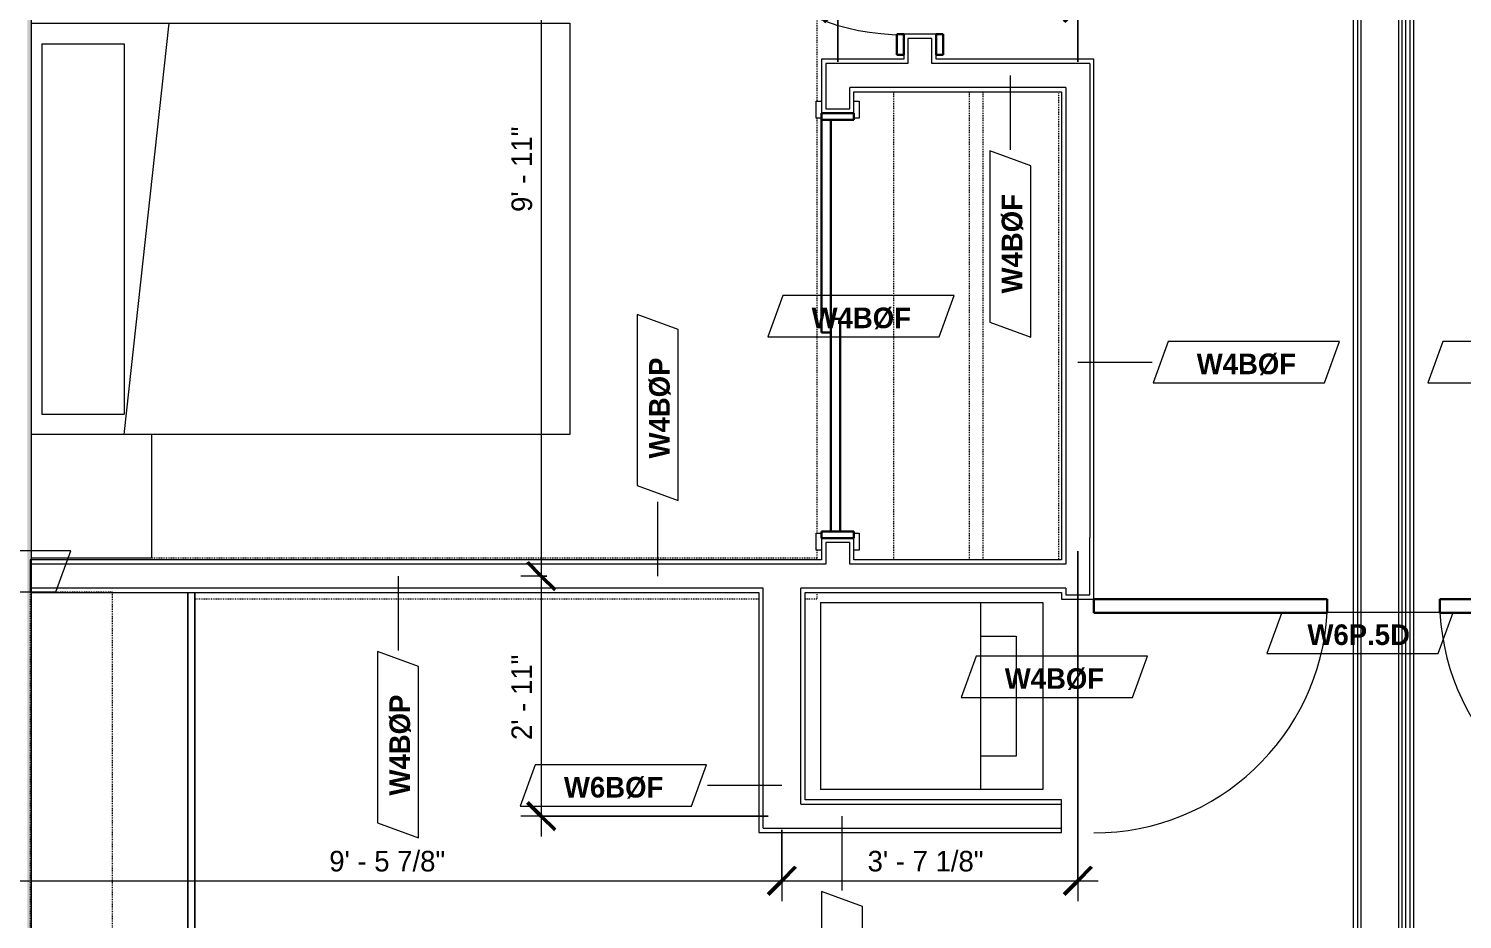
# Model space of a CAD drawing. Header units: inches. Extents: x -4010 to -1814, y 9846 to 12241.
# Drawn here: x -3334.7 to -3125.6, y 10132 to 10261.9 of the extents above; entities that cross this region are included whole.
import ezdxf

# ---------------------------------------------------------------- set-up
doc = ezdxf.new("R2010")
doc.units = ezdxf.units.IN
doc.header["$MEASUREMENT"] = 0
doc.linetypes.add('Dash', pattern=[0.25, 0.125, -0.125])
for name, color, linetype, lineweight in [('0-1', 7, 'Continuous', 5), ('A-ANNO-DIMS', 211, 'Continuous', 9), ('A-ANNO-DIMS-32', 211, 'Continuous', 9), ('A-DOOR-3', 31, 'Continuous', 9), ('A-DOOR-4', 31, 'Continuous', 30), ('A-DOOR-FRAM-3', 31, 'Continuous', 30), ('A-WALL', 113, 'Continuous', 18), ('A-WALL-2', 250, 'Continuous', 18), ('A-WALL-3', 113, 'Continuous', 9), ('A-WALL-IDEN', 211, 'Continuous', 9), ('I-FURN', 30, 'Continuous', 9), ('I-FURN-HDLN', 30, 'Dash', 9), ('I-WALL-1', 21, 'Continuous', 18), ('I-WALL-3', 7, 'Continuous', 9), ('P-SANR-FIXT', 6, 'Continuous', 9), ('Q-CASE', 31, 'Continuous', 9), ('Q-CASE-HDLN', 31, 'Dash', 9)]:
    doc.layers.add(name, color=color, linetype=linetype, lineweight=lineweight)
doc.styles.add('Century Gothic', font='ufonts.com_century-gothic.ttf', dxfattribs={"height": 3})
doc.styles.add('Century Gothic_B_1', font='GOTHICB.TTF', dxfattribs={"height": 3})
doc.dimstyles.new('OD_1__HACK_2', dxfattribs={"dimscale": 12, "dimtxt": 3.132505, "dimasz": 0.333333, "dimexe": 0.25, "dimexo": 0.166667, "dimgap": 0.041667, "dimtad": 1, "dimdec": 4, "dimrnd": 0.0625, "dimzin": 3, "dimdsep": 46, "dimlunit": 4, "dimtxsty": 'Century Gothic', "dimblk1": 'OBLIQUE', "dimblk2": 'OBLIQUE', "dimsah": 1, "dimcen": 0.09, "dimdle": 0.25, "dimazin": 0, "dimtfac": 1, "dimtdec": 4, "dimtix": 1, "dimtmove": 0, "dimatfit": 3, "dimfxl": 1, "dimtvp": 1, "dimtfill": 1, "dimfrac": 2, "dimtolj": 1, "dimtzin": 0, "dimarcsym": 2})

# ---------------------------------------------------------------- blocks, each defined once
blk = doc.blocks.new('CTR - 1st Phase - Common Walls_rvt-1-UNIT PLANS - 2ND _ 3RD FLOOR')
at = {"layer": 'I-WALL-1'}
blk.add_hatch(color=256, dxfattribs=at).paths.add_polyline_path([(-3334.91, 9988.44), (-3334.29, 9988.44), (-3334.29, 10373.41), (-3334.91, 10373.41), (-3334.91, 9995.92)], flags=0)
at = {"layer": 'A-WALL-2'}
for p, q in [((-3140.94, 10355.41), (-3140.94, 9988.44)), ((-3140.44, 10355.41), (-3140.44, 9988.44)), ((-3134.94, 10355.41), (-3134.94, 9988.44)), ((-3134.44, 10355.41), (-3134.44, 9988.44)), ((-3133.94, 10355.41), (-3133.94, 9988.44)), ((-3133.31, 10355.41), (-3133.31, 9988.44))]:
    blk.add_line(p, q, dxfattribs=at)
at = {"layer": 'I-WALL-3'}
for p, q in [((-3141.56, 10355.41), (-3141.56, 9988.44)), ((-3132.69, 9988.44), (-3132.69, 10355.41)), ((-3334.29, 9988.44), (-3334.29, 10337.29))]:
    blk.add_line(p, q, dxfattribs=at)
blk = doc.blocks.new('SWING - SINGLE - FLUSH - 34_ x 80_ - OFFSET PIVOT DOOR AT WASHER_DRYER-3629691-UNIT PLANS - 2ND _ 3RD FLOOR')
at = {"layer": 'A-DOOR-3'}
blk.add_arc((17, 2.37), 34.07, 93.3657, 180, dxfattribs=at)
at = {"layer": 'A-DOOR-4'}
for p, q in [((15, 2.37), (15, 36.38)), ((17, 36.38), (15, 36.38)), ((17, 2.37), (17, 36.38)), ((17, 2.37), (15, 2.37))]:
    blk.add_line(p, q, dxfattribs=at)
blk = doc.blocks.new('SLIDING - FLUSH - 5-0 x 6-8-3203586-UNIT PLANS - 2ND _ 3RD FLOOR')
at = {"layer": 'A-DOOR-3'}
for p, q in [((-32.75, 3.25), (-30.25, 3.25)), ((-32.75, 2.5), (-32.75, 3.25)), ((-30.25, 2.5), (-32.75, 2.5)), ((-30.25, 3.25), (-30.25, 2.5)), ((30.25, 3.25), (32.75, 3.25)), ((30.25, 2.5), (30.25, 3.25)), ((32.75, 2.5), (30.25, 2.5)), ((32.75, 3.25), (32.75, 2.5)), ((-32.75, -2.25), (-30.25, -2.25)), ((-32.75, -3), (-32.75, -2.25)), ((-30.25, -3), (-32.75, -3)), ((-30.25, -2.25), (-30.25, -3)), ((30.25, -2.25), (32.75, -2.25)), ((30.25, -3), (30.25, -2.25)), ((32.75, -3), (30.25, -3)), ((32.75, -2.25), (32.75, -3))]:
    blk.add_line(p, q, dxfattribs=at)
at = {"layer": 'A-DOOR-4'}
for p, q in [((-1, -0.88), (-1, 0.5)), ((-1, 0.5), (30, 0.5)), ((30, 0.5), (30, -0.88)), ((-30, -2.25), (-30, -0.88)), ((-30, -0.88), (1, -0.88)), ((30, -0.88), (-1, -0.88)), ((1, -0.88), (1, -2.25)), ((1, -2.25), (-30, -2.25))]:
    blk.add_line(p, q, dxfattribs=at)
at = {"layer": 'A-DOOR-FRAM-3'}
for p, q in [((-31, -2.25), (-31, 2.5)), ((-31, 2.5), (-30, 2.5)), ((-30, 2.5), (-30, -2.25)), ((30, 2.5), (31, 2.5)), ((30, -2.25), (30, 2.5)), ((31, 2.5), (31, -2.25)), ((-30, -2.25), (-31, -2.25)), ((31, -2.25), (30, -2.25))]:
    blk.add_line(p, q, dxfattribs=at)
blk = doc.blocks.new('SWING - SINGLE - FLUSH - 2-10 x 6-8 - PRIVACY-3199407-UNIT PLANS - 2ND _ 3RD FLOOR')
at = {"layer": 'A-DOOR-3'}
blk.add_arc((17, 2.37), 34.07, 93.3657, 180, dxfattribs=at)
at = {"layer": 'A-DOOR-4'}
for p, q in [((15, 2.37), (15, 36.38)), ((17, 36.38), (15, 36.38)), ((17, 2.37), (17, 36.38)), ((17, 2.37), (15, 2.37))]:
    blk.add_line(p, q, dxfattribs=at)
at = {"layer": 'A-DOOR-FRAM-3'}
for p, q in [((-17, 3.37), (-20, 3.37)), ((-20, 3.37), (-20, 2.37)), ((-20, 2.37), (-17, 2.37)), ((-17, 2.37), (-17, 3.37)), ((20, 3.37), (17, 3.37)), ((17, 3.37), (17, 2.37)), ((17, 2.37), (20, 2.37)), ((20, 2.37), (20, 3.37)), ((-17, -2.38), (-20, -2.38)), ((-20, -2.38), (-20, -3.38)), ((-20, -3.38), (-17, -3.38)), ((-17, -3.38), (-17, -2.38)), ((20, -2.38), (17, -2.38)), ((17, -2.38), (17, -3.38)), ((17, -3.38), (20, -3.38)), ((20, -3.38), (20, -2.38))]:
    blk.add_line(p, q, dxfattribs=at)
blk = doc.blocks.new('OD_CW_Closet - OD_CW_Closet-3786599-UNIT PLANS - 2ND _ 3RD FLOOR')
at = {"layer": 'Q-CASE-HDLN'}
for p, q in [((0.74, -24), (0.74, 0)), ((0.74, 0), (68.99, 0)), ((68.99, 0), (68.99, -24)), ((0.74, -11), (68.99, -11)), ((0.74, -13), (68.99, -13)), ((68.99, -24), (0.74, -24))]:
    blk.add_line(p, q, dxfattribs=at)
blk = doc.blocks.new('SWING - SINGLE - FLUSH - 34_ x 80_ - OFFSET PIVOT DOOR AT WASHER_DRYER-3630089-UNIT PLANS - 2ND _ 3RD FLOOR')
at = {"layer": 'A-DOOR-3'}
blk.add_arc((17, -2.37), 34.07, 180, 266.6343, dxfattribs=at)
at = {"layer": 'A-DOOR-4'}
for p, q in [((15, -2.37), (15, -36.38)), ((17, -2.37), (15, -2.37)), ((17, -2.37), (17, -36.38)), ((17, -36.38), (15, -36.38))]:
    blk.add_line(p, q, dxfattribs=at)
blk = doc.blocks.new('Bed-Standard - Queen 60_ x 79_-3761504-UNIT PLANS - 2ND _ 3RD FLOOR')
at = {"layer": 'I-FURN'}
for p, q in [((-19.31, 41.3), (40.69, 41.3)), ((-19.31, -37.2), (-19.31, 41.3)), ((40.69, 41.3), (40.69, -37.2)), ((40.69, -23.7), (-19.31, -17.13)), ((-16.31, -23.7), (37.69, -23.7)), ((-16.31, -35.7), (-16.31, -23.7)), ((37.69, -35.7), (37.69, -23.7)), ((-16.31, -35.7), (37.69, -35.7))]:
    blk.add_line(p, q, dxfattribs=at)
at = {"layer": 'I-FURN-HDLN'}
for p, q in [((-55.31, 77.3), (-7.94, 77.3)), ((-5.44, 77.3), (55.06, 77.3)), ((57.56, 77.3), (58.94, 77.3)), ((58.69, 77.3), (58.69, -37.2)), ((63.69, 77.3), (64.69, 77.3)), ((64.69, 77.3), (64.69, 75.61)), ((64.69, 68.86), (64.69, -13.39)), ((-55.31, 17.36), (-55.31, 51.36))]:
    blk.add_line(p, q, dxfattribs=at)
blk = doc.blocks.new('Stacked Washer and Dryer - 26_x25_ - Private-1352637-UNIT PLANS - 2ND _ 3RD FLOOR')
at = {"layer": 'P-SANR-FIXT'}
for p, q in [((0, 13.625), (32.4375, 13.625)), ((0, 13.625), (0, -13.625)), ((23.34375, 13.625), (23.34375, -13.625)), ((32.4375, 13.625), (32.4375, -13.625)), ((23.34375, 8.75), (28.53125, 8.75)), ((28.53125, 8.75), (28.53125, -8.75)), ((28.53125, -8.75), (23.34375, -8.75)), ((32.4375, -13.625), (0, -13.625))]:
    blk.add_line(p, q, dxfattribs=at)
blk = doc.blocks.new('Table-Night Stand - 18_ x 18_ x 24_-V43-UNIT PLANS - 2ND _ 3RD FLOOR')
at = {"layer": 'I-FURN'}
for p, q in [((0.15, 0), (18.15, 0)), ((18.15, 0), (18.15, -17.5))]:
    blk.add_line(p, q, dxfattribs=at)
blk = doc.blocks.new('OD_CW_Base Cabinet - OD_CW_Base Cabinet-V50-UNIT PLANS - 2ND _ 3RD FLOOR')
at = {"layer": 'Q-CASE'}
for p, q in [((0.74, 1), (191.34, 1)), ((191.34, 1), (0.74, 1)), ((0.74, 0), (191.34, 0)), ((191.34, 0), (0.74, 0))]:
    blk.add_line(p, q, dxfattribs=at)
blk = doc.blocks.new('OD_CW_Upper Cabinet - OD_CW_Upper Cabinet-3856838-UNIT PLANS - 2ND _ 3RD FLOOR')
at = {"layer": 'Q-CASE-HDLN'}
for p, q in [((191.34, 24), (0.74, 24)), ((0.74, 24), (0.74, 12)), ((191.34, 12), (191.34, 24)), ((0.74, 12), (191.34, 12))]:
    blk.add_line(p, q, dxfattribs=at)
blk = doc.blocks.new('DIMBLOCK29-UNIT PLANS - 2ND _ 3RD FLOOR')
at = {"layer": 'A-ANNO-DIMS-32', "lineweight": 50}
for p, q in [((-3259.94, 10301.04), (-3261.94, 10303.04)), ((-3259.94, 10301.04), (-3257.94, 10299.04)), ((-3259.94, 10182.04), (-3261.94, 10184.04)), ((-3259.94, 10182.04), (-3257.94, 10180.04))]:
    blk.add_line(p, q, dxfattribs=at)
at = {"layer": 'A-ANNO-DIMS-32'}
for p, q in [((-3259.11, 10301.04), (-3262.94, 10301.04)), ((-3259.94, 10301.04), (-3259.94, 10182.04)), ((-3259.94, 10301.04), (-3259.11, 10301.04)), ((-3259.11, 10182.04), (-3262.94, 10182.04)), ((-3259.94, 10182.04), (-3259.11, 10182.04))]:
    blk.add_line(p, q, dxfattribs=at)
at = {"layer": 'A-ANNO-DIMS-32', "color": 0, "insert": (-3264.29, 10235.13), "char_height": 3, "width": 15.394, "attachment_point": 1, "rotation": 90, "line_spacing_factor": 0.984502, "style": 'Century Gothic', "bg_fill": 3, "box_fill_scale": 1.25, "bg_fill_color": 256, "bg_fill_true_color": 13158600, "bg_fill_transparency": 0}
blk.add_mtext('9\' - 11"', dxfattribs=at)
blk = doc.blocks.new('_Oblique')
at = {"color": 0, "linetype": 'ByBlock', "lineweight": -2}
blk.add_line((-0.5, -0.5), (0.5, 0.5), dxfattribs=at)
blk = doc.blocks.new('DIMBLOCK30-UNIT PLANS - 2ND _ 3RD FLOOR')
at = {"layer": 'A-ANNO-DIMS-32', "lineweight": 50}
for p, q in [((-3259.94, 10182.04), (-3261.94, 10184.04)), ((-3259.94, 10182.04), (-3257.94, 10180.04)), ((-3259.94, 10147.04), (-3261.94, 10149.04)), ((-3259.94, 10147.04), (-3257.94, 10145.04))]:
    blk.add_line(p, q, dxfattribs=at)
at = {"layer": 'A-ANNO-DIMS-32'}
for p, q in [((-3259.11, 10182.04), (-3262.94, 10182.04)), ((-3259.94, 10182.04), (-3259.94, 10144.04)), ((-3259.94, 10182.04), (-3259.11, 10182.04)), ((-3226.85, 10147.04), (-3262.94, 10147.04)), ((-3259.94, 10147.04), (-3226.85, 10147.04))]:
    blk.add_line(p, q, dxfattribs=at)
at = {"layer": 'A-ANNO-DIMS-32', "color": 0, "insert": (-3264.29, 10158.13), "char_height": 3, "width": 15.394, "attachment_point": 1, "rotation": 90, "line_spacing_factor": 0.984502, "style": 'Century Gothic', "bg_fill": 3, "box_fill_scale": 1.25, "bg_fill_color": 256, "bg_fill_true_color": 13158600, "bg_fill_transparency": 0}
blk.add_mtext('2\' - 11"', dxfattribs=at)
blk = doc.blocks.new('DIMBLOCK31-UNIT PLANS - 2ND _ 3RD FLOOR')
at = {"layer": 'A-ANNO-DIMS-32'}
for p, q in [((-3216.72, 10257.04), (-3216.72, 10267.87)), ((-3181.72, 10257.04), (-3181.72, 10267.87)), ((-3219.72, 10264.87), (-3178.72, 10264.87)), ((-3216.72, 10264.87), (-3216.72, 10257.04)), ((-3181.72, 10264.87), (-3181.72, 10257.04))]:
    blk.add_line(p, q, dxfattribs=at)
at = {"layer": 'A-ANNO-DIMS-32', "lineweight": 50}
for p, q in [((-3216.72, 10264.87), (-3214.72, 10266.87)), ((-3181.72, 10264.87), (-3179.72, 10266.87)), ((-3216.72, 10264.87), (-3218.72, 10262.87)), ((-3181.72, 10264.87), (-3183.72, 10262.87))]:
    blk.add_line(p, q, dxfattribs=at)
at = {"layer": 'A-ANNO-DIMS-32', "color": 0, "insert": (-3205.64, 10269.22), "char_height": 3, "width": 15.394, "attachment_point": 1, "line_spacing_factor": 0.984502, "style": 'Century Gothic', "bg_fill": 3, "box_fill_scale": 1.25, "bg_fill_color": 256, "bg_fill_true_color": 13158600, "bg_fill_transparency": 0}
blk.add_mtext('2\' - 11"', dxfattribs=at)
blk = doc.blocks.new('DIMBLOCK32-UNIT PLANS - 2ND _ 3RD FLOOR')
at = {"layer": 'A-ANNO-DIMS-32'}
for p, q in [((-3224.85, 10145.04), (-3224.85, 10134.62)), ((-3224.85, 10137.62), (-3224.85, 10145.04)), ((-3341.72, 10137.62), (-3224.85, 10137.62)), ((-3338.72, 10138.45), (-3338.72, 10134.62)), ((-3338.72, 10137.62), (-3338.72, 10138.45))]:
    blk.add_line(p, q, dxfattribs=at)
at = {"layer": 'A-ANNO-DIMS-32', "lineweight": 50}
for p, q in [((-3338.72, 10137.62), (-3336.72, 10139.62)), ((-3224.85, 10137.62), (-3222.85, 10139.62)), ((-3338.72, 10137.62), (-3340.72, 10135.62)), ((-3224.85, 10137.62), (-3226.85, 10135.62))]:
    blk.add_line(p, q, dxfattribs=at)
at = {"layer": 'A-ANNO-DIMS-32', "color": 0, "insert": (-3290.86, 10141.97), "char_height": 3, "width": 21.7784, "attachment_point": 1, "line_spacing_factor": 0.984502, "style": 'Century Gothic', "bg_fill": 3, "box_fill_scale": 1.25, "bg_fill_color": 256, "bg_fill_true_color": 13158600, "bg_fill_transparency": 0}
blk.add_mtext('9\' - 5 7/8"', dxfattribs=at)
blk = doc.blocks.new('DIMBLOCK33-UNIT PLANS - 2ND _ 3RD FLOOR')
at = {"layer": 'A-ANNO-DIMS-32'}
for p, q in [((-3181.72, 10185.66), (-3181.72, 10134.62)), ((-3181.72, 10137.62), (-3181.72, 10185.66)), ((-3224.85, 10145.04), (-3224.85, 10134.62)), ((-3224.85, 10137.62), (-3224.85, 10145.04)), ((-3224.85, 10137.62), (-3178.72, 10137.62))]:
    blk.add_line(p, q, dxfattribs=at)
at = {"layer": 'A-ANNO-DIMS-32', "lineweight": 50}
for p, q in [((-3224.85, 10137.62), (-3222.85, 10139.62)), ((-3181.72, 10137.62), (-3179.72, 10139.62)), ((-3224.85, 10137.62), (-3226.85, 10135.62)), ((-3181.72, 10137.62), (-3183.72, 10135.62))]:
    blk.add_line(p, q, dxfattribs=at)
at = {"layer": 'A-ANNO-DIMS-32', "color": 0, "insert": (-3212.36, 10141.97), "char_height": 3, "width": 21.7784, "attachment_point": 1, "line_spacing_factor": 0.984502, "style": 'Century Gothic', "bg_fill": 3, "box_fill_scale": 1.25, "bg_fill_color": 256, "bg_fill_true_color": 13158600, "bg_fill_transparency": 0}
blk.add_mtext('3\' - 7 1/8"', dxfattribs=at)
blk = doc.blocks.new('DIMBLOCK35-UNIT PLANS - 2ND _ 3RD FLOOR')
at = {"layer": 'A-ANNO-DIMS-32', "lineweight": 50}
for p, q in [((-3204.72, 10286.36), (-3202.72, 10288.36)), ((-3181.72, 10286.36), (-3179.72, 10288.36)), ((-3204.72, 10286.36), (-3206.72, 10284.36)), ((-3181.72, 10286.36), (-3183.72, 10284.36))]:
    blk.add_line(p, q, dxfattribs=at)
at = {"layer": 'A-ANNO-DIMS-32'}
for p, q in [((-3181.72, 10257.04), (-3181.72, 10289.36)), ((-3204.72, 10287.19), (-3204.72, 10283.36)), ((-3204.72, 10286.36), (-3204.72, 10287.19)), ((-3204.72, 10286.36), (-3178.72, 10286.36)), ((-3181.72, 10286.36), (-3181.72, 10257.04))]:
    blk.add_line(p, q, dxfattribs=at)
at = {"layer": 'A-ANNO-DIMS-32', "color": 0, "insert": (-3199.64, 10290.7), "char_height": 3, "width": 15.394, "attachment_point": 1, "line_spacing_factor": 0.984502, "style": 'Century Gothic', "bg_fill": 3, "box_fill_scale": 1.25, "bg_fill_color": 256, "bg_fill_true_color": 13158600, "bg_fill_transparency": 0}
blk.add_mtext('1\' - 11"', dxfattribs=at)
blk = doc.blocks.new('Wall Tag - Arch Wall-3956453-UNIT PLANS - 2ND _ 3RD FLOOR')
at = {"layer": 'A-WALL-IDEN'}
for p, q in [((-0.3561, 0.0937), (-0.4244, -0.0937)), ((0.4244, 0.0937), (-0.3561, 0.0937)), ((0.3561, -0.0937), (0.4244, 0.0937)), ((-0.4244, -0.0937), (0.3561, -0.0937))]:
    blk.add_line(p, q, dxfattribs=at)

msp = doc.modelspace()

# ---------------------------------------------------------------- linework, layer by layer
at = {"layer": 'A-WALL'}
for p, q in [((-3206.47374, 10260.4144), (-3206.47374, 10256.7894)), ((-3202.97374, 10260.4144), (-3206.47374, 10260.4144)), ((-3202.97374, 10256.7894), (-3202.97374, 10260.4144)), ((-3218.47374, 10256.7894), (-3218.47374, 10250.1644)), ((-3206.47374, 10256.7894), (-3218.47374, 10256.7894)), ((-3179.97374, 10256.7894), (-3202.97374, 10256.7894)), ((-3179.97374, 10256.7894), (-3179.97374, 10187.65981)), ((-3214.97374, 10250.1644), (-3214.97374, 10253.2894)), ((-3183.47374, 10253.2894), (-3214.97374, 10253.2894)), ((-3183.47374, 10253.2894), (-3183.47374, 10187.65981)), ((-3218.47374, 10250.1644), (-3214.97374, 10250.1644)), ((-3183.47374, 10187.65981), (-3183.47374, 10183.7894)), ((-3179.97374, 10179.2894), (-3179.97374, 10187.65981)), ((-3214.97374, 10186.9144), (-3218.47374, 10186.9144)), ((-3218.47374, 10186.9144), (-3218.47374, 10183.7894)), ((-3214.97374, 10183.7894), (-3214.97374, 10186.9144)), ((-3218.47374, 10183.7894), (-3334.47374, 10183.7894)), ((-3183.47374, 10183.7894), (-3214.97374, 10183.7894)), ((-3227.59874, 10180.2894), (-3334.47374, 10180.2894)), ((-3227.59874, 10145.2894), (-3227.59874, 10180.2894)), ((-3222.09874, 10148.7894), (-3222.09874, 10180.2894)), ((-3183.47374, 10180.2894), (-3222.09874, 10180.2894)), ((-3183.47374, 10180.2894), (-3183.47374, 10179.2894)), ((-3183.47374, 10179.2894), (-3179.97374, 10179.2894)), ((-3222.09874, 10148.7894), (-3184.09874, 10148.7894)), ((-3227.59874, 10145.2894), (-3184.09874, 10145.2894))]:
    msp.add_line(p, q, dxfattribs=at)
at = {"layer": 'A-WALL-3'}
for p, q in [((-3207.09874, 10261.0394), (-3207.09874, 10257.4144)), ((-3202.34874, 10261.0394), (-3207.09874, 10261.0394)), ((-3202.34874, 10257.4144), (-3202.34874, 10261.0394)), ((-3219.09874, 10257.4144), (-3219.09874, 10249.5394)), ((-3207.09874, 10257.4144), (-3219.09874, 10257.4144)), ((-3179.34874, 10257.4144), (-3202.34874, 10257.4144)), ((-3179.34874, 10187.65981), (-3179.34874, 10257.4144)), ((-3214.34874, 10249.5394), (-3214.34874, 10252.6644)), ((-3214.34874, 10252.6644), (-3184.09874, 10252.6644)), ((-3184.09874, 10252.6644), (-3184.09874, 10187.65981)), ((-3219.09874, 10249.5394), (-3214.34874, 10249.5394)), ((-3219.09874, 10187.5394), (-3219.09874, 10184.4144)), ((-3214.34874, 10187.5394), (-3219.09874, 10187.5394)), ((-3214.34874, 10184.4144), (-3214.34874, 10187.5394)), ((-3184.09874, 10187.65981), (-3184.09874, 10184.4144)), ((-3179.34874, 10178.6644), (-3179.34874, 10187.65981)), ((-3219.09874, 10184.4144), (-3334.47374, 10184.4144)), ((-3334.47374, 10184.4144), (-3334.47374, 10179.6644)), ((-3184.09874, 10184.4144), (-3214.34874, 10184.4144)), ((-3334.47374, 10179.6644), (-3228.22374, 10179.6644)), ((-3228.22374, 10179.6644), (-3228.22374, 10144.6644)), ((-3221.47374, 10149.4144), (-3221.47374, 10179.6644)), ((-3221.47374, 10179.6644), (-3184.09874, 10179.6644)), ((-3184.09874, 10179.6644), (-3184.09874, 10178.6644)), ((-3184.09874, 10178.6644), (-3179.34874, 10178.6644)), ((-3184.09874, 10149.4144), (-3221.47374, 10149.4144)), ((-3184.09874, 10144.6644), (-3184.09874, 10149.4144)), ((-3228.22374, 10144.6644), (-3184.09874, 10144.6644))]:
    msp.add_line(p, q, dxfattribs=at)
at = {"layer": 'A-WALL-IDEN'}
for p, q in [((-3181.72374, 10213.22307), (-3170.88058, 10213.22307)), ((-3280.83517, 10182.0394), (-3280.83517, 10171.19624))]:
    msp.add_line(p, q, dxfattribs=at)

# ---------------------------------------------------------------- block references
at = {"layer": '0-1'}
msp.add_blockref('CTR - 1st Phase - Common Walls_rvt-1-UNIT PLANS - 2ND _ 3RD FLOOR', (0, 0), dxfattribs=at)
at = {"layer": 'A-DOOR-3'}
for name, p, rotation in [('SWING - SINGLE - FLUSH - 2-10 x 6-8 - PRIVACY-3199407-UNIT PLANS - 2ND _ 3RD FLOOR', (-3204.72374, 10278.0394), 89.9999999999674), ('SLIDING - FLUSH - 5-0 x 6-8-3203586-UNIT PLANS - 2ND _ 3RD FLOOR', (-3216.84874, 10218.5394), 269.9999999999561), ('SWING - SINGLE - FLUSH - 34_ x 80_ - OFFSET PIVOT DOOR AT WASHER_DRYER-3630089-UNIT PLANS - 2ND _ 3RD FLOOR', (-3181.72374, 10161.6644), 90.00000000002191), ('SWING - SINGLE - FLUSH - 34_ x 80_ - OFFSET PIVOT DOOR AT WASHER_DRYER-3629691-UNIT PLANS - 2ND _ 3RD FLOOR', (-3092.52374, 10161.6644), 89.99999999997733)]:
    msp.add_blockref(name, p, dxfattribs=dict(at, rotation=rotation))
at = {"layer": 'A-WALL-IDEN', "xscale": 31.99999999999999, "yscale": 31.99999999999999, "zscale": 31.99999999999999, "rotation": 89.99999999999991}
for p in [(-3191.55926, 10230.46454), (-3242.97232, 10206.61426)]:
    msp.add_blockref('Wall Tag - Arch Wall-3956453-UNIT PLANS - 2ND _ 3RD FLOOR', p, dxfattribs=at)
at = {"layer": 'A-WALL-IDEN', "xscale": 31.99999999999999, "yscale": 31.99999999999999, "zscale": 31.99999999999999}
for p in [(-3213.30572, 10219.93373), (-3157.14888, 10213.22307), (-3117.0986, 10213.22307), (-3342.14175, 10182.7394), (-3140.54175, 10173.7394)]:
    msp.add_blockref('Wall Tag - Arch Wall-3956453-UNIT PLANS - 2ND _ 3RD FLOOR', p, dxfattribs=at)
at = {"layer": 'I-FURN', "rotation": 269.9999999999716}
for name, p in [('Bed-Standard - Queen 60_ x 79_-3761504-UNIT PLANS - 2ND _ 3RD FLOOR', (-3297.08274, 10243.35292)), ('Table-Night Stand - 18_ x 18_ x 24_-V43-UNIT PLANS - 2ND _ 3RD FLOOR', (-3316.78765, 10202.81139))]:
    msp.add_blockref(name, p, dxfattribs=at)
at = {"layer": 'P-SANR-FIXT'}
msp.add_blockref('Stacked Washer and Dryer - 26_x25_ - Private-1352637-UNIT PLANS - 2ND _ 3RD FLOOR', (-3219.22374, 10164.5394), dxfattribs=at)
at = {"layer": 'Q-CASE'}
for name, p, rotation in [('OD_CW_Closet - OD_CW_Closet-3786599-UNIT PLANS - 2ND _ 3RD FLOOR', (-3208.51241, 10183.67669), 89.99999999997974), ('OD_CW_Upper Cabinet - OD_CW_Upper Cabinet-3856838-UNIT PLANS - 2ND _ 3RD FLOOR', (-3310.47374, 9988.32669), 90.0000000000159), ('OD_CW_Base Cabinet - OD_CW_Base Cabinet-V50-UNIT PLANS - 2ND _ 3RD FLOOR', (-3310.47374, 9988.32669), 89.99999999999541)]:
    msp.add_blockref(name, p, dxfattribs=dict(at, rotation=rotation))

# ---------------------------------------------------------------- texts
at = {"layer": 'A-WALL-IDEN', "char_height": 3, "attachment_point": 1, "rotation": 90, "style": 'Century Gothic_B_1'}
for s, insert, width in [('W4BØF', (-3192.80679, 10223.24861), 17.372), ('W4BØP', (-3244.21986, 10199.18416), 17.877), ('W4BØP', (-3282.0827, 10150.03444), 17.877)]:
    msp.add_mtext(s, dxfattribs=dict(at, insert=insert, width=width))
at = {"layer": 'A-WALL-IDEN', "char_height": 3, "attachment_point": 1, "style": 'Century Gothic_B_1'}
for s, insert, width in [('W4BØF', (-3220.52164, 10221.18127), 17.372), ('W4BØF', (-3164.3648, 10214.47061), 17.372), ('W6P.5D', (-3148.21752, 10174.98693), 18.483)]:
    msp.add_mtext(s, dxfattribs=dict(at, insert=insert, width=width))

# ---------------------------------------------------------------- next in the draw order: dimensions: what is measured, and where the dimension line sits
at = {"layer": 'A-ANNO-DIMS'}
dim = msp.add_linear_dim(base=(-3259.94024, 10182.0394), p1=(-3257.11182, 10301.0394), p2=(-3257.11182, 10182.0394), angle=90, dimstyle='OD_1__HACK_2', override={"dimpost": '<>', "dimfxl": 119}, dxfattribs=at)
dim.commit()
dim.dimension.update_dxf_attribs({"geometry": 'DIMBLOCK29-UNIT PLANS - 2ND _ 3RD FLOOR', "text_midpoint": (-3262.0157, 10241.5394)})
dim = msp.add_linear_dim(base=(-3181.72374, 10264.87194), p1=(-3216.72374, 10255.0394), p2=(-3181.72374, 10255.0394), dimstyle='OD_1__HACK_2', override={"dimpost": '<>', "dimfxl": 35}, dxfattribs=at)
dim.commit()
dim.dimension.update_dxf_attribs({"geometry": 'DIMBLOCK31-UNIT PLANS - 2ND _ 3RD FLOOR', "text_midpoint": (-3199.22374, 10266.90967)})

# ---------------------------------------------------------------- next in the draw order: dimensions: what is measured, and where the dimension line sits
dim = msp.add_linear_dim(base=(-3181.72374, 10286.35963), p1=(-3204.72374, 10289.18806), p2=(-3181.72374, 10255.0394), dimstyle='OD_1__HACK_2', override={"dimpost": '<>', "dimfxl": 41.171973}, dxfattribs=at)
dim.commit()
dim.dimension.update_dxf_attribs({"geometry": 'DIMBLOCK35-UNIT PLANS - 2ND _ 3RD FLOOR', "text_midpoint": (-3193.22374, 10288.35963)})
dim = msp.add_linear_dim(base=(-3259.94024, 10147.0394), p1=(-3257.11182, 10182.0394), p2=(-3224.84874, 10147.0394), angle=90, dimstyle='OD_1__HACK_2', override={"dimpost": '<>', "dimfxl": 47.601537}, dxfattribs=at)
dim.commit()
dim.dimension.update_dxf_attribs({"geometry": 'DIMBLOCK30-UNIT PLANS - 2ND _ 3RD FLOOR', "text_midpoint": (-3261.97797, 10164.5394)})

# ---------------------------------------------------------------- next in the draw order: linework, layer by layer
at = {"layer": 'A-WALL-IDEN'}
for p, q in [((-3191.55926, 10255.0394), (-3191.55926, 10244.19624)), ((-3242.97232, 10182.0394), (-3242.97232, 10192.88255))]:
    msp.add_line(p, q, dxfattribs=at)

# ---------------------------------------------------------------- next in the draw order: block references
at = {"layer": 'A-WALL-IDEN', "xscale": 31.99999999999999, "yscale": 31.99999999999999, "zscale": 31.99999999999999}
msp.add_blockref('Wall Tag - Arch Wall-3956453-UNIT PLANS - 2ND _ 3RD FLOOR', (-3249.4236, 10151.4956), dxfattribs=at)

# ---------------------------------------------------------------- next in the draw order: texts
at = {"layer": 'A-WALL-IDEN', "insert": (-3256.63952, 10152.74313), "char_height": 3, "width": 17.372, "attachment_point": 1, "style": 'Century Gothic_B_1'}
msp.add_mtext('W6BØF', dxfattribs=at)

# ---------------------------------------------------------------- next in the draw order: dimensions: what is measured, and where the dimension line sits
at = {"layer": 'A-ANNO-DIMS'}
dim = msp.add_linear_dim(base=(-3224.84874, 10137.62249), p1=(-3338.72374, 10140.45092), p2=(-3224.84874, 10147.0394), dimstyle='OD_1__HACK_2', override={"dimpost": '<>', "dimfxl": 114.065436}, dxfattribs=at)
dim.commit()
dim.dimension.update_dxf_attribs({"geometry": 'DIMBLOCK32-UNIT PLANS - 2ND _ 3RD FLOOR', "text_midpoint": (-3281.78624, 10139.86416)})

# ---------------------------------------------------------------- next in the draw order: block references
at = {"layer": 'A-WALL-IDEN', "xscale": 31.99999999999999, "yscale": 31.99999999999999, "zscale": 31.99999999999999, "rotation": 89.99999999999991}
msp.add_blockref('Wall Tag - Arch Wall-3956453-UNIT PLANS - 2ND _ 3RD FLOOR', (-3280.83517, 10157.46454), dxfattribs=at)

# ---------------------------------------------------------------- next in the draw order: dimensions: what is measured, and where the dimension line sits
at = {"layer": 'A-ANNO-DIMS'}
dim = msp.add_linear_dim(base=(-3181.72374, 10137.62249), p1=(-3224.84874, 10147.0394), p2=(-3181.72374, 10187.65981), dimstyle='OD_1__HACK_2', override={"dimpost": '<>', "dimfxl": 59.243425}, dxfattribs=at)
dim.commit()
dim.dimension.update_dxf_attribs({"geometry": 'DIMBLOCK33-UNIT PLANS - 2ND _ 3RD FLOOR', "text_midpoint": (-3203.28624, 10139.86416)})

# ---------------------------------------------------------------- next in the draw order: linework, layer by layer
at = {"layer": 'A-WALL-IDEN'}
for p, q in [((-3224.84874, 10151.4956), (-3235.69189, 10151.4956)), ((-3216.10391, 10147.0394), (-3216.10391, 10136.19624))]:
    msp.add_line(p, q, dxfattribs=at)

# ---------------------------------------------------------------- next in the draw order: block references
at = {"layer": 'A-WALL-IDEN', "xscale": 31.99999999999999, "yscale": 31.99999999999999, "zscale": 31.99999999999999}
msp.add_blockref('Wall Tag - Arch Wall-3956453-UNIT PLANS - 2ND _ 3RD FLOOR', (-3185.14175, 10167.3496), dxfattribs=at)
at = {"layer": 'A-WALL-IDEN', "xscale": 31.99999999999999, "yscale": 31.99999999999999, "zscale": 31.99999999999999, "rotation": 89.99999999999991}
msp.add_blockref('Wall Tag - Arch Wall-3956453-UNIT PLANS - 2ND _ 3RD FLOOR', (-3216.10391, 10122.46454), dxfattribs=at)

# ---------------------------------------------------------------- next in the draw order: texts
at = {"layer": 'A-WALL-IDEN', "insert": (-3192.35767, 10168.59713), "char_height": 3, "width": 17.372, "attachment_point": 1, "style": 'Century Gothic_B_1'}
msp.add_mtext('W4BØF', dxfattribs=at)

doc.saveas('drawing.dxf')
